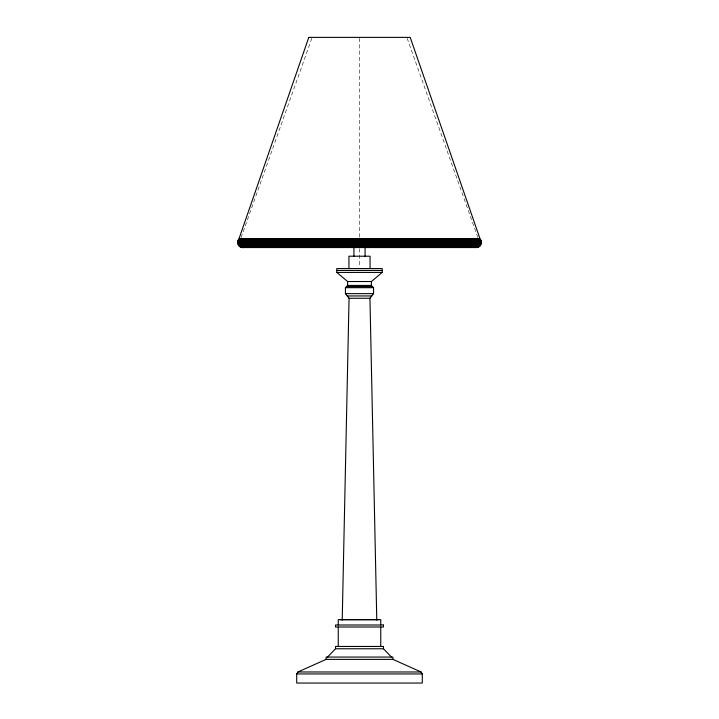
<?xml version="1.0" encoding="UTF-8"?>
<svg xmlns="http://www.w3.org/2000/svg" width="719" height="719" viewBox="0 0 719 719"><rect width="100%" height="100%" fill="white"/><g stroke="black" fill="none" stroke-linecap="round" stroke-linejoin="round"><path stroke-width="0.54" stroke-dasharray="3.6 2.7" d="M241.09 237.647L311.839 38.26M407.161 38.26L477.91 237.647M359.5 38.233L359.5 237.45M359.5 248.63L359.5 267.45"/><path stroke-width="1.08" d="M342.217 620.084L349.057 298.268L345.444 293.649L345.444 287.69L347.61 285.416L347.61 281.524L336.807 272.42L336.807 268.555L382.193 268.555L382.193 272.42L371.39 281.524L347.61 281.524M296.713 673.946L297.918 671.977L326.093 659.377L392.907 659.377L421.082 671.977L422.287 673.946L422.287 683.05L296.713 683.05L296.713 673.946L422.287 673.946M376.783 620.084L369.943 298.268L373.556 293.649L373.556 287.69L371.39 285.416L371.39 281.524M327.558 657.067L335.521 648.763L335.521 646.453L383.479 646.453L383.479 648.763L391.442 657.067M243.876 247.525L242.087 247.525M238.672 239.202L480.328 239.202M238.429 239.535L480.571 239.535M238.214 239.894L480.786 239.894M238.016 240.263L480.984 240.263M237.863 240.649L481.137 240.649M237.728 241.045L481.272 241.045M237.629 241.449L481.371 241.449M237.567 241.854L481.433 241.854M237.531 242.716L481.469 242.716M237.629 243.516L481.371 243.516M237.827 244.244L481.173 244.244M238.133 244.927L480.867 244.927M238.537 245.565L480.463 245.565M239.023 246.141L479.977 246.141M239.589 246.635L479.411 246.635M240.227 247.039L478.773 247.039M240.91 247.345L478.09 247.345M241.629 247.552L477.371 247.552M336.807 270.443L382.193 270.443M336.807 272.42L382.193 272.42M347.61 285.416L371.39 285.416M346.531 286.548L372.469 286.548M345.444 287.69L373.556 287.69M345.444 293.649L373.556 293.649M347.25 295.958L371.75 295.958M349.057 298.268L369.943 298.268M335.521 648.763L383.479 648.763M297.918 671.977L421.082 671.977M392.907 659.377L392.907 657.067L326.093 657.067L326.093 659.377M380.755 625L380.755 619.67L338.245 619.67L338.245 625M380.755 626.995L380.755 646.453M378.688 619.67L340.312 619.67M370.06 268.555L370.06 256.207L348.94 256.207L348.94 268.555M365.081 247.525L365.081 256.207M353.919 247.525L353.919 256.207M338.245 626.995L338.245 646.453M308.793 37.379L238.951 238.888L480.049 238.888L410.207 37.379L308.793 37.379M383.479 625L335.521 625L335.521 626.995L383.479 626.995L383.479 625"/></g></svg>
